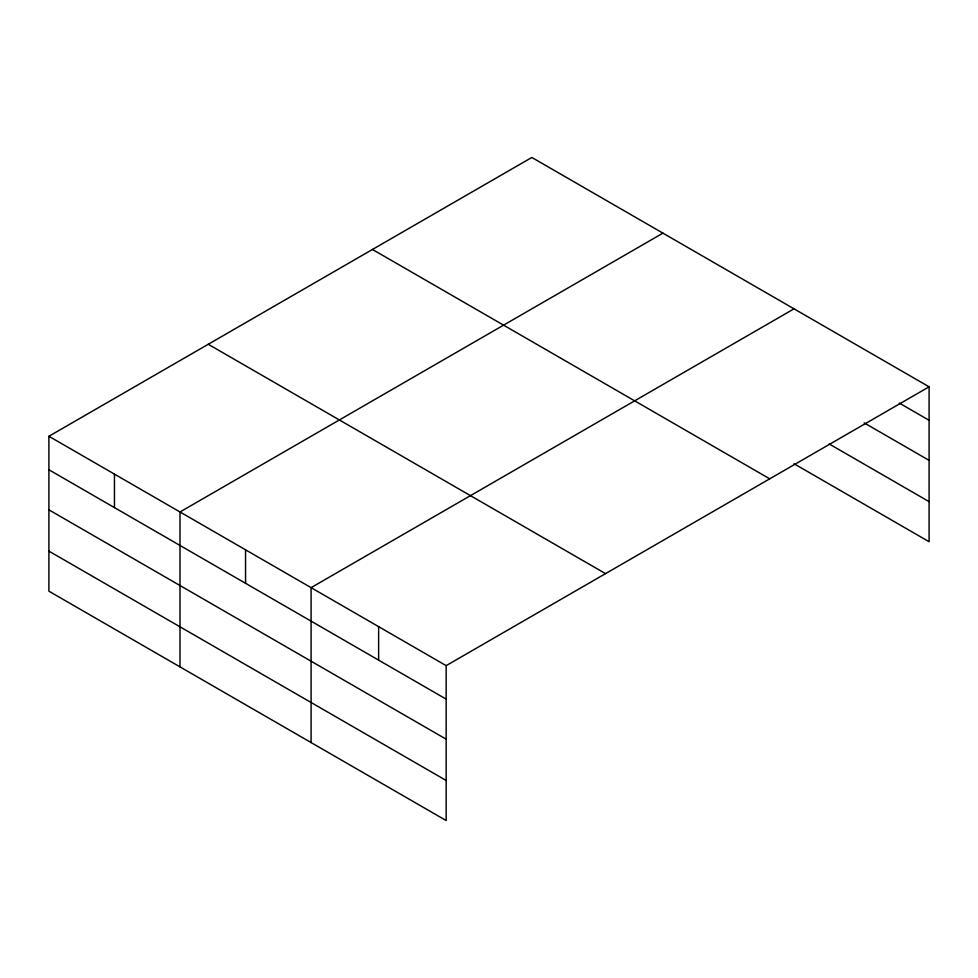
<?xml version="1.0" encoding="UTF-8"?>
<svg xmlns="http://www.w3.org/2000/svg" width="978" height="978" viewBox="0 0 978 978"><rect width="100%" height="100%" fill="white"/><g stroke="black" fill="none" stroke-linecap="round" stroke-linejoin="round"><path stroke-width="1.47" d="M48.9 436.274L446.164 665.639L446.164 820.542L48.9 591.189L48.9 436.274L531.836 157.458L929.1 386.811L929.1 541.726L794.026 463.743M662.937 233.143L180.001 511.971L180.001 666.874M794.026 308.828L311.09 587.656L311.09 742.559M446.164 665.639L929.1 386.811M899.234 403.058L929.1 420.296M864.161 422.875L929.1 460.369M829.1 443.914L929.1 501.653M372.471 249.463L769.735 478.829M208.265 344.268L605.529 573.621M48.9 469.758L446.164 699.123M48.9 509.831L446.164 739.185M48.9 551.115L446.164 780.468M378.633 626.641L378.633 660.126M245.551 549.807L245.551 583.291M114.45 474.122L114.45 507.606"/></g></svg>
